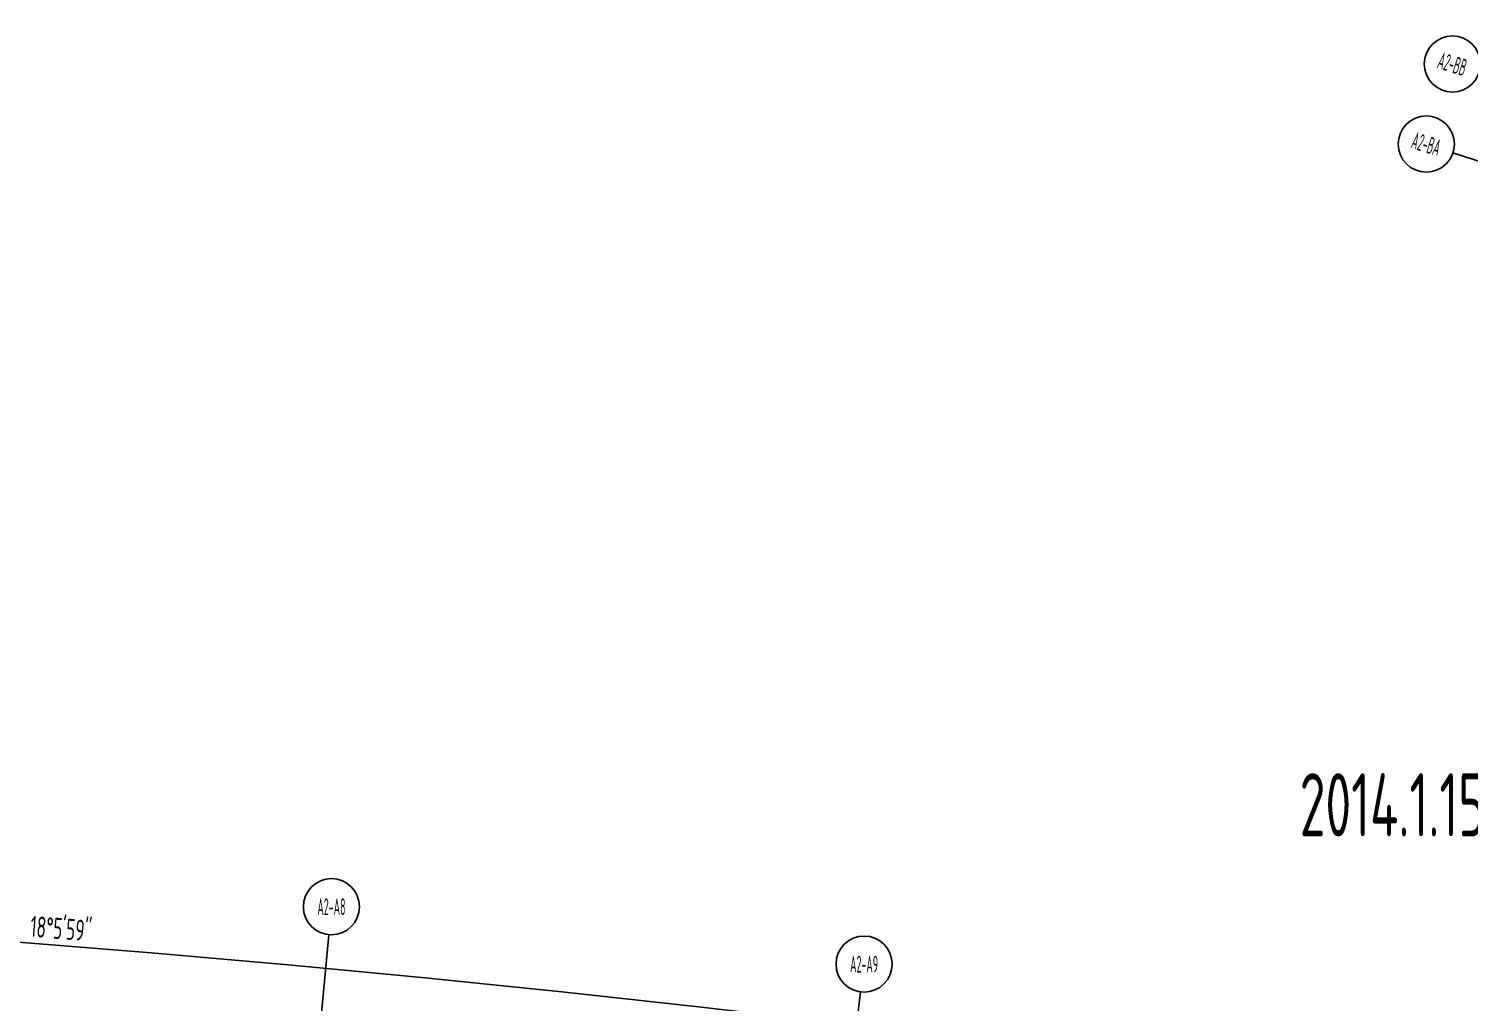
# Model space of a CAD drawing. Header units: millimetres. Extents: x 11677979 to 24947533, y -12764720 to -6308891.
# Drawn here: x 11804174 to 11829833, y -6365012 to -6347682 of the extents above; entities that cross this region are included whole.
import ezdxf
from ezdxf.enums import TextEntityAlignment as Align

# ---------------------------------------------------------------- set-up
doc = ezdxf.new("R2010")
doc.units = ezdxf.units.MM
doc.header["$LTSCALE"] = 10
for name, color, linetype in [('A2-RG-AXIS$0$A-AXIS', 1, 'Continuous'), ('A2-RG-AXIS$0$A-DIMS-100', 1, 'Continuous'), ('A2-RG-AXIS$0$A-SYMB', 4, 'Continuous'), ('A2-RI-RF$0$A-SYMB-AREA', 4, 'Continuous'), ('A2-RI-RF$0$A-SYMB-NAME', 4, 'Continuous')]:
    doc.layers.add(name, color=color, linetype=linetype)
doc.layers.add('A2-RI-RF$0$A-DETL-LLIN', color=3, linetype='Continuous', lineweight=5)
doc.styles.add('A2-RG-AXIS$0$ECADI', font='hzs.shx', dxfattribs={"width": 0.7, "bigfont": 'hztxt.shx'})
doc.styles.add('A2-RG-AXIS$0$XD2008', font='hzs.shx', dxfattribs={"width": 0.7, "bigfont": 'hztxt.shx'})
doc.styles.add('A2-RI-RF$0$ECADI', font='hzs.shx', dxfattribs={"width": 0.7, "bigfont": 'hztxt.shx'})
doc.dimstyles.new('A2-RG-AXIS$0$XD150', dxfattribs={"dimscale": 300, "dimtxt": 2.5, "dimasz": 1.5, "dimexe": 1, "dimexo": 2, "dimgap": 0.5, "dimtad": 1, "dimdec": 0, "dimdsep": 46, "dimtxsty": 'A2-RG-AXIS$0$XD2008', "dimcen": 2.5, "dimclrt": 4, "dimaunit": 1, "dimadec": 3, "dimazin": 0, "dimtfac": 1, "dimtdec": 0, "dimtmove": 2, "dimatfit": 3, "dimfxl": 0, "dimtolj": 1, "dimtzin": 0, "dimarcsym": 0})

# ---------------------------------------------------------------- blocks, each defined once
blk = doc.blocks.new('A2-RG-AXIS$0$ECADI-TAG-GRID')
at = {"color": 13}
blk.add_circle((0, 0), 5, dxfattribs=at)
at = {"style": 'A2-RG-AXIS$0$ECADI', "width": 0.7}
blk.add_attdef('GRID', text='', height=5, dxfattribs=at).set_placement((0, 0), align=Align.MIDDLE)
blk = doc.blocks.new('A2-RG-AXIS$0$_ArchTick')
at = {"color": 0, "linetype": 'ByBlock', "const_width": 0.4}
blk.add_lwpolyline([(-0.5, -0.5), (0.5, 0.5)], dxfattribs=at)
blk = doc.blocks.new('*D508')
at = {"layer": 'A2-RG-AXIS$0$A-DIMS-100', "color": 0, "lineweight": -2, "ltscale": 3, "transparency": 16777216}
for p, q in [((11753070, -6371598), (11752455, -6363872)), ((11854556, -6379588), (11856371, -6372053))]:
    blk.add_line(p, q, dxfattribs=at)
blk.add_arc((11778731, -6694179), 331200, 76.44866, 94.54827, dxfattribs=at)
at = {"layer": 'Defpoints', "color": 0, "ltscale": 3, "transparency": 16777216}
for p in [(11822065, -6365826), (11753093, -6371897), (11854485, -6379879), (11778731, -6694179)]:
    blk.add_point(p, dxfattribs=at)
at = {"layer": 'A2-RG-AXIS$0$A-DIMS-100', "color": 0, "lineweight": -2, "ltscale": 3, "transparency": 16777216, "xscale": 150, "yscale": 150, "zscale": 150}
for p, rotation in [((11752467, -6364022), 184.5482656226652), ((11856336, -6372199), 346.4486630674553)]:
    blk.add_blockref('A2-RG-AXIS$0$_ArchTick', p, dxfattribs=dict(at, rotation=rotation))
at = {"layer": 'A2-RG-AXIS$0$A-DIMS-100', "color": 4, "ltscale": 3, "transparency": 16777216, "insert": (11804749, -6363703), "char_height": 375, "attachment_point": 5, "rotation": 355.4985, "style": 'A2-RG-AXIS$0$XD2008'}
blk.add_mtext('\\A1;18°5\'59"', dxfattribs=at)
blk = doc.blocks.new('A2-RI-RF$0$5erhfh')
at = {"layer": 'A2-RI-RF$0$A-SYMB-AREA', "style": 'A2-RI-RF$0$ECADI', "width": 0.7}
blk.add_attdef('340M2', text='', height=2.5, dxfattribs=at).set_placement((0, 1.25), align=Align.MIDDLE_LEFT)
at = {"layer": 'A2-RI-RF$0$A-SYMB-NAME', "style": 'A2-RI-RF$0$ECADI', "width": 0.7}
blk.add_attdef('CHINESENAME', (-12.29, 3.09), '', height=4.5, dxfattribs=at)
blk = doc.blocks.new('A2-RG-AXIS')
at = {"layer": 'A2-RG-AXIS$0$A-AXIS'}
blk.add_line((11831825.3, -6350632.8), (11829543.5, -6349889.1), dxfattribs=at)
at = {"layer": 'A2-RG-AXIS$0$A-AXIS', "ltscale": 3}
for p, q in [((11809008.7, -6369286.5), (11809519.1, -6363810.3)), ((11818325.2, -6370289.9), (11818992.6, -6364830.5))]:
    blk.add_line(p, q, dxfattribs=at)
at = {"layer": 'A2-RG-AXIS$0$A-SYMB'}
ref = blk.add_blockref('A2-RG-AXIS$0$ECADI-TAG-GRID', (11829532.9, -6348308), dxfattribs=dict(at, xscale=100.0000000000341, yscale=100.0000000000341, zscale=100.0000000000341, rotation=342.7200000000827))
ref.add_attrib('GRID', 'A2-BB', dxfattribs={"layer": '0', "height": 300, "rotation": 342.72, "style": 'A2-RG-AXIS$0$ECADI', "width": 0.5}).set_placement((11829532.9, -6348308), align=Align.MIDDLE)
ref = blk.add_blockref('A2-RG-AXIS$0$ECADI-TAG-GRID', (11829068.1, -6349734.1), dxfattribs=dict(at, xscale=100.0000000000341, yscale=100.0000000000341, zscale=100.0000000000341, rotation=342.7200000000827))
ref.add_attrib('GRID', 'A2-BA', dxfattribs={"layer": '0', "height": 300, "rotation": 342.72, "style": 'A2-RG-AXIS$0$ECADI', "width": 0.5}).set_placement((11829068.1, -6349734.1), align=Align.MIDDLE)
ref = blk.add_blockref('A2-RG-AXIS$0$ECADI-TAG-GRID', (11809565.5, -6363312.4), dxfattribs=dict(at, xscale=100, yscale=100, zscale=100))
ref.add_attrib('GRID', 'A2-A8', dxfattribs={"layer": '0', "extrusion": (0, 0, -1), "height": 300, "style": 'A2-RG-AXIS$0$ECADI', "text_generation_flag": 2, "width": 0.5}).set_placement((-11809565.5, -6363312.4), align=Align.MIDDLE)
ref = blk.add_blockref('A2-RG-AXIS$0$ECADI-TAG-GRID', (11819053.3, -6364334.2), dxfattribs=dict(at, xscale=100, yscale=100, zscale=100))
ref.add_attrib('GRID', 'A2-A9', dxfattribs={"layer": '0', "extrusion": (0, 0, -1), "height": 300, "style": 'A2-RG-AXIS$0$ECADI', "text_generation_flag": 2, "width": 0.5}).set_placement((-11819053.3, -6364334.2), align=Align.MIDDLE)
at = {"layer": 'A2-RG-AXIS$0$A-DIMS-100', "ltscale": 3}
dim = blk.add_angular_dim_3p(base=(11822064.9, -6365825.9), center=(11778730.7, -6694178.7), p1=(11854485.2, -6379879.3), p2=(11753093.4, -6371896.8), dimstyle='A2-RG-AXIS$0$XD150', override={"dimscale": 150, "dimasz": 1, "dimblk": 'A2-RG-AXIS$0$_ArchTick', "dimadec": 4}, dxfattribs=at)
dim.commit()
dim.dimension.update_dxf_attribs({"geometry": '*D508', "text_midpoint": (11804748.6, -6363703.1)})
blk = doc.blocks.new('A2-RI-RF')
at = {"layer": 'A2-RI-RF$0$A-DETL-LLIN'}
blk.add_blockref('A2-RG-AXIS', (0, 0), dxfattribs=at)
at = {"layer": 'Defpoints'}
ref = blk.add_blockref('A2-RI-RF$0$5erhfh', (11829886.4, -6362177.3), dxfattribs=dict(at, xscale=250, yscale=250, zscale=250))
ref.add_attrib('CHINESENAME', '2014.1.15女儿墙高度', (11826813.4, -6362060.4), dxfattribs={"layer": 'A2-RI-RF$0$A-SYMB-NAME', "height": 1125, "style": 'A2-RI-RF$0$ECADI', "width": 0.7})

msp = doc.modelspace()

# ---------------------------------------------------------------- block references
for name in ['A2-RI-RF', 'A2-RG-AXIS']:
    msp.add_blockref(name, (0, 0))

doc.saveas('drawing.dxf')
